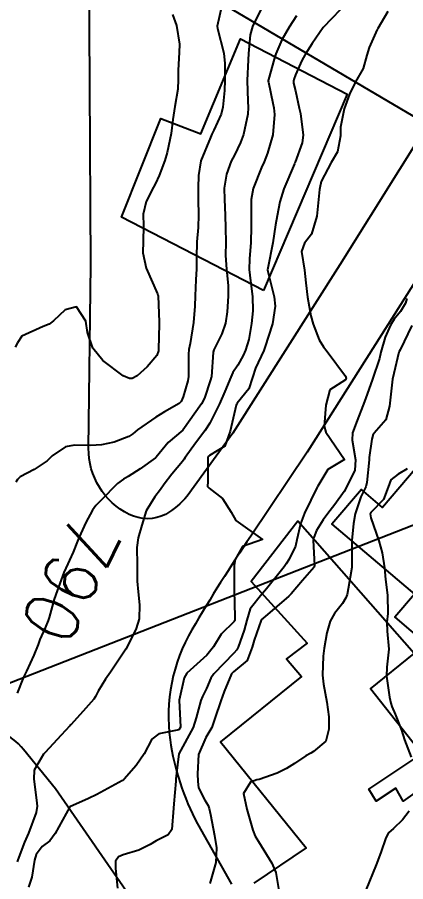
# Model space of a CAD drawing. Header units: metres. Extents: x 318500 to 325275, y 7408834 to 7428799.
# Drawn here: x 321905.5 to 321934.2, y 7422454.3 to 7422518.4 of the extents above; entities that cross this region are included whole.
import ezdxf
from ezdxf.enums import TextEntityAlignment as Align

# ---------------------------------------------------------------- set-up
doc = ezdxf.new("R2010")
doc.units = ezdxf.units.M
doc.header["$MEASUREMENT"] = 0
doc.layers.add('_TEXTO_CONGELA', color=45, linetype='Continuous', plot=False)
for name, color, linetype in [('Cotas', 45, 'Continuous'), ('Curvas de Nivel 1m', 11, 'Continuous'), ('Curvas de Nivel 5m', 15, 'Continuous'), ('Edificações', 30, 'Continuous'), ('Vias Primárias', 230, 'Continuous')]:
    doc.layers.add(name, color=color, linetype=linetype)
doc.styles.add('Style-STANDARD', font='STANDARD.shx')

msp = doc.modelspace()

# ---------------------------------------------------------------- linework, layer by layer
at = {"layer": '_TEXTO_CONGELA'}
msp.add_line((321611.191, 7422354.047), (322059.095, 7422529.362), dxfattribs=at)
at = {"layer": 'Curvas de Nivel 1m', "flags": 128}
for points, elevation in [([(321930.035, 7422519.562), (321928.14, 7422517.59), (321927.313, 7422516.407), (321926.796, 7422515.603), (321926.562, 7422515.147), (321926.087, 7422514.09), (321925.952, 7422513.742), (321925.929, 7422513.612), (321925.941, 7422513.474), (321926.073, 7422512.893), (321926.364, 7422511.607), (321926.446, 7422511.215), (321926.659, 7422509.604), (321926.583, 7422509.043), (321926.049, 7422507.61), (321926.033, 7422507.576), (321925.999, 7422507.486), (321925.209, 7422505.622), (321924.92, 7422504.671), (321924.715, 7422503.629), (321924.611, 7422502.959), (321924.405, 7422501.633), (321924.022, 7422499.759), (321924.007, 7422499.638), (321924.034, 7422499.501), (321924.501, 7422497.631), (321924.565, 7422496.924), (321924.378, 7422495.632), (321923.822, 7422493.856), (321923.732, 7422493.641), (321923.113, 7422492.338), (321922.887, 7422491.649), (321922.631, 7422490.798), (321921.761, 7422489.728), (321921.733, 7422489.688), (321921.721, 7422489.661), (321921.693, 7422489.595), (321921.234, 7422487.668), (321920.837, 7422486.56), (321919.713, 7422485.866), (321919.615, 7422485.788), (321919.581, 7422485.692), (321919.588, 7422483.785), (321919.576, 7422483.692), (321919.554, 7422483.567), (321919.677, 7422483.431), (321920.678, 7422482.683), (321921.325, 7422481.665), (321921.651, 7422481.04), (321923.63, 7422479.64), (321922.162, 7422479.115), (321921.607, 7422478.151), (321921.539, 7422477.723), (321921.54, 7422477.661), (321921.545, 7422477.606), (321921.54, 7422475.661), (321921.541, 7422475.622), (321921.572, 7422475.112), (321921.594, 7422473.66), (321921.586, 7422473.623), (321921.549, 7422473.561), (321920.588, 7422472.621), (321920.007, 7422471.683), (321919.514, 7422471.057), (321918.04, 7422469.712), (321917.835, 7422469.375), (321917.47, 7422467.72), (321917.566, 7422465.718), (321917.438, 7422465.513), (321915.958, 7422465.212), (321915.431, 7422464.827), (321914.864, 7422463.748), (321914.277, 7422462.887), (321913.391, 7422461.856), (321913.345, 7422461.817), (321913.278, 7422461.772), (321911.374, 7422460.736), (321910.756, 7422460.419), (321909.36, 7422459.82), (321908.29, 7422457.836), (321907.886, 7422457.288), (321907.325, 7422456.864), (321906.884, 7422456.289), (321906.753, 7422455.858), (321906.567, 7422454.585), (321906.32, 7422453.864)], 788), ([(321920.617, 7422519.223), (321920.28, 7422517.689), (321920.298, 7422517.528), (321920.776, 7422515.683), (321920.857, 7422514.924), (321920.855, 7422513.682), (321920.831, 7422512.924), (321920.708, 7422511.684), (321920.576, 7422511.161), (321920.034, 7422509.983), (321919.932, 7422509.791), (321919.89, 7422509.692), (321919.781, 7422509.448), (321919.066, 7422507.704), (321918.891, 7422506.609), (321918.869, 7422505.707), (321918.868, 7422504.805), (321918.906, 7422503.706), (321918.875, 7422502.767), (321918.771, 7422501.707), (321918.746, 7422500.545), (321918.749, 7422499.707), (321918.7, 7422498.896), (321918.649, 7422497.708), (321918.624, 7422496.943), (321918.532, 7422495.71), (321918.279, 7422494.168), (321918.189, 7422493.714), (321918.157, 7422493.373), (321918.146, 7422491.715), (321918.097, 7422491.404), (321917.767, 7422490.208), (321917.623, 7422489.86), (321917.458, 7422489.723), (321916.382, 7422489.106), (321915.75, 7422488.699), (321914.387, 7422487.76), (321914.028, 7422487.473), (321913.732, 7422487.262), (321912.657, 7422486.855), (321911.723, 7422486.648), (321910.935, 7422486.595), (321909.722, 7422486.618), (321909.043, 7422486.508), (321908.059, 7422485.845), (321907.892, 7422485.663), (321907.704, 7422485.466), (321906.73, 7422484.829), (321905.686, 7422484.282), (321905.488, 7422484.077), (321905.37, 7422483.883)], 791), ([(321932.907, 7422518.768), (321932.183, 7422517.53), (321932.167, 7422517.503), (321932.139, 7422517.44), (321931.541, 7422516.116), (321931.361, 7422515.541), (321931.088, 7422514.552), (321930.534, 7422513.553), (321930.071, 7422512.655), (321929.69, 7422511.566), (321929.408, 7422510.201), (321929.418, 7422509.569), (321929.201, 7422508.384), (321928.716, 7422507.579), (321927.986, 7422506.18), (321927.875, 7422505.697), (321927.862, 7422505.591), (321927.693, 7422503.854), (321927.66, 7422503.593), (321927.259, 7422502.268), (321926.754, 7422501.602), (321926.522, 7422500.995), (321926.737, 7422499.602), (321926.835, 7422498.652), (321926.961, 7422497.599), (321927.224, 7422496.221), (321927.38, 7422495.595), (321927.829, 7422494.444), (321928.159, 7422493.921), (321928.435, 7422493.581), (321929.793, 7422491.754), (321929.824, 7422491.559), (321929.819, 7422491.53), (321929.789, 7422491.478), (321928.626, 7422490.728), (321928.333, 7422489.581), (321928.206, 7422488.045), (321928.336, 7422487.581), (321929.71, 7422485.56), (321928.467, 7422484.81), (321927.723, 7422483.58), (321927.704, 7422483.555), (321927.679, 7422483.509), (321926.741, 7422481.594), (321926.446, 7422480.8), (321926.18, 7422479.602), (321926.076, 7422479.15), (321925.609, 7422478.186), (321925.383, 7422477.833), (321925.232, 7422477.616), (321923.922, 7422475.974), (321923.637, 7422475.639), (321923.579, 7422475.584), (321922.727, 7422474.483), (321922.486, 7422473.651), (321922.289, 7422472.902), (321921.833, 7422471.657), (321921.73, 7422471.446), (321921.516, 7422471.211), (321920.025, 7422469.682), (321919.821, 7422469.359), (321919.484, 7422468.593), (321919.186, 7422467.982), (321919.072, 7422467.696), (321918.733, 7422466.419), (321918.5, 7422465.704), (321917.448, 7422463.747), (321917.434, 7422463.72), (321917.417, 7422463.55), (321917.226, 7422461.888), (321917.21, 7422461.722), (321917.073, 7422460.023), (321917.055, 7422459.723), (321916.928, 7422458.142), (321916.64, 7422457.727), (321915.774, 7422457.295), (321915.329, 7422457.03), (321914.474, 7422456.601), (321913.317, 7422456.263), (321912.977, 7422456.113), (321912.763, 7422455.778), (321912.76, 7422455.234), (321912.892, 7422453.776)], 787), ([(321916.964, 7422518.554), (321917.28, 7422517.733), (321917.495, 7422516.354), (321917.471, 7422515.73), (321917.39, 7422514.431), (321917.403, 7422513.73), (321917.374, 7422513.032), (321917.15, 7422511.734), (321916.999, 7422510.782), (321916.884, 7422509.737), (321916.587, 7422508.32), (321916.4, 7422507.744), (321915.989, 7422506.608), (321915.713, 7422506.022), (321915.559, 7422505.754), (321915.023, 7422504.701), (321914.801, 7422503.761), (321914.824, 7422502.873), (321914.81, 7422501.761), (321914.777, 7422500.896), (321915.018, 7422499.759), (321915.872, 7422497.852), (321915.898, 7422497.74), (321915.901, 7422497.708), (321915.993, 7422495.738), (321915.99, 7422495.587), (321915.939, 7422493.739), (321915.931, 7422493.626), (321915.813, 7422493.267), (321915.108, 7422492.443), (321914.365, 7422491.761), (321913.98, 7422491.574), (321913.787, 7422491.568), (321913.32, 7422491.777), (321911.807, 7422492.901), (321911.073, 7422493.807), (321910.671, 7422494.972), (321910.564, 7422495.813), (321909.856, 7422496.871), (321909.014, 7422496.671), (321908.168, 7422495.845), (321907.838, 7422495.606), (321907.401, 7422495.422), (321905.828, 7422494.696), (321905.487, 7422494.22), (321905.315, 7422493.885)], 792), ([(321926.149, 7422518.463), (321925.619, 7422517.618), (321925.069, 7422516.683), (321924.614, 7422515.632), (321924.492, 7422515.246), (321924.081, 7422513.729), (321924.064, 7422513.656), (321924.062, 7422513.64), (321924.064, 7422513.624), (321924.079, 7422513.541), (321924.403, 7422511.975), (321924.473, 7422511.634), (321924.535, 7422511.151), (321924.409, 7422509.634), (321924.01, 7422508.281), (321923.753, 7422507.644), (321923.57, 7422507.221), (321922.938, 7422505.656), (321922.793, 7422504.832), (321922.789, 7422503.657), (321922.789, 7422502.806), (321922.784, 7422501.657), (321922.685, 7422500.435), (321922.644, 7422499.659), (321922.739, 7422498.806), (321922.906, 7422497.654), (321922.911, 7422496.597), (321922.833, 7422495.655), (321922.62, 7422494.45), (321922.386, 7422493.662), (321922.214, 7422493.264), (321921.803, 7422492.559), (321921.452, 7422492.008), (321921.287, 7422491.668), (321920.841, 7422490.607), (321920.451, 7422489.68), (321919.746, 7422488.263), (321919.374, 7422487.695), (321918.669, 7422486.763), (321917.918, 7422485.717), (321917.837, 7422485.589), (321917.705, 7422485.404), (321916.933, 7422484.486), (321916.348, 7422483.733), (321916.082, 7422483.329), (321915.671, 7422482.795), (321915.014, 7422481.75), (321914.697, 7422480.701), (321914.433, 7422479.758), (321914.336, 7422479.042), (321914.357, 7422477.759), (321914.367, 7422476.538), (321914.44, 7422475.757), (321914.528, 7422474.793), (321914.494, 7422473.756), (321914.276, 7422473.022), (321913.668, 7422471.768), (321913.517, 7422471.502), (321912.39, 7422469.787), (321912.018, 7422469.266), (321911.479, 7422468.386), (321911.279, 7422467.996), (321911.15, 7422467.803), (321910.368, 7422466.9), (321909.441, 7422465.886), (321909.406, 7422465.855), (321909.378, 7422465.821), (321908.731, 7422465.129), (321907.542, 7422463.848), (321907.483, 7422463.786), (321907.418, 7422463.715), (321906.733, 7422462.527), (321906.709, 7422461.86), (321906.908, 7422460.316), (321906.951, 7422459.856), (321906.877, 7422459.379), (321906.315, 7422457.865), (321906.017, 7422457.182), (321905.519, 7422455.877), (321905.463, 7422455.722)], 789), ([(321934.333, 7422497.503), (321934.226, 7422497.144), (321933.855, 7422496.527), (321933.389, 7422495.972), (321933.125, 7422495.517), (321932.722, 7422494.63), (321932.409, 7422493.524), (321932.295, 7422493.042), (321931.79, 7422491.53), (321931.253, 7422490.052), (321931.075, 7422489.54), (321930.656, 7422488.454), (321930.298, 7422487.552), (321930.276, 7422487.008), (321930.533, 7422485.548), (321930.471, 7422484.776), (321929.893, 7422483.557), (321929.676, 7422483.192), (321929.001, 7422482.232), (321928.48, 7422481.572), (321928.136, 7422481.092), (321927.641, 7422480.304), (321927.427, 7422479.789), (321927.399, 7422479.583), (321927.491, 7422477.693), (321927.46, 7422477.582), (321926.596, 7422476.601), (321925.749, 7422475.607), (321925.577, 7422475.43), (321923.996, 7422474.073), (321923.551, 7422473.678), (321923.534, 7422473.657), (321923.527, 7422473.64), (321923.009, 7422472.164), (321922.877, 7422471.646), (321922.51, 7422470.65), (321921.502, 7422469.817), (321921.351, 7422469.662), (321920.794, 7422468.357), (321920.541, 7422467.674), (321920.12, 7422466.35), (321919.874, 7422465.684), (321919.433, 7422464.95), (321918.91, 7422463.698), (321918.832, 7422462.265), (321918.845, 7422461.698), (321918.906, 7422461.218), (321919.376, 7422460.31), (321919.606, 7422459.92), (321919.691, 7422459.685), (321919.795, 7422459.252), (321920.086, 7422457.679), (321920.23, 7422456.772), (321920.194, 7422455.677), (321919.743, 7422454.132)], 786), ([(321934.339, 7422484.862), (321933.695, 7422484.483), (321933.142, 7422484.061), (321932.937, 7422483.517), (321932.595, 7422482.596), (321931.661, 7422481.639), (321931.621, 7422481.531), (321931.656, 7422481.244), (321932.249, 7422479.524), (321932.489, 7422478.649), (321932.67, 7422477.519), (321932.75, 7422476.677), (321932.891, 7422475.51), (321932.92, 7422474.149), (321932.851, 7422473.51), (321932.874, 7422472.841), (321932.981, 7422471.508), (321932.857, 7422470.163), (321932.821, 7422469.51), (321933.036, 7422467.948), (321933.141, 7422467.505), (321933.221, 7422467.257), (321933.462, 7422466.692), (321933.936, 7422465.495), (321934.151, 7422464.781), (321934.637, 7422463.488)], 784), ([(321934.493, 7422459.489), (321934.014, 7422458.839), (321933.35, 7422458.199), (321932.978, 7422457.873), (321932.772, 7422457.509), (321932.406, 7422456.431), (321932.055, 7422455.519), (321931.291, 7422453.632)], 784)]:
    msp.add_lwpolyline(points, dxfattribs=dict(at, elevation=elevation))
at = {"layer": 'Curvas de Nivel 5m', "flags": 128}
for points, elevation in [([(321923.588, 7422519.082), (321922.902, 7422517.659), (321922.731, 7422517.061), (321922.609, 7422515.663), (321922.575, 7422515.191), (321922.513, 7422513.663), (321922.543, 7422512.141), (321922.574, 7422511.662), (321922.558, 7422511.157), (321922.242, 7422509.667), (321922.021, 7422509.077), (321921.555, 7422508.126), (321921.323, 7422507.677), (321920.963, 7422506.707), (321920.81, 7422505.682), (321920.813, 7422504.836), (321920.861, 7422503.681), (321920.904, 7422502.712), (321920.919, 7422501.68), (321920.909, 7422500.681), (321920.965, 7422499.679), (321921.091, 7422498.469), (321921.095, 7422497.678), (321921.014, 7422496.517), (321920.901, 7422495.679), (321920.636, 7422494.877), (321920.039, 7422493.688), (321919.991, 7422493.514), (321919.854, 7422491.689), (321919.844, 7422491.635), (321919.787, 7422491.462), (321919.34, 7422490.123), (321919.128, 7422489.699), (321917.74, 7422487.742), (321916.64, 7422486.817), (321915.752, 7422485.74), (321915.733, 7422485.716), (321915.709, 7422485.693), (321914.582, 7422484.871), (321913.688, 7422484.305), (321913.346, 7422484.114), (321912.893, 7422483.782), (321911.667, 7422482.533), (321911.304, 7422482.163), (321911.04, 7422481.806), (321910.558, 7422480.9), (321910.064, 7422479.816), (321909.938, 7422479.504), (321909.613, 7422478.688), (321909.339, 7422478.089), (321909.217, 7422477.826), (321908.937, 7422477.173), (321908.424, 7422475.837), (321908.212, 7422475.198), (321907.834, 7422473.846), (321907.765, 7422473.628), (321907.538, 7422473.073), (321907.158, 7422472.223), (321907.019, 7422471.858), (321906.711, 7422471.061), (321906.16, 7422469.87), (321905.942, 7422469.424), (321905.475, 7422468.237)], 790), ([(321934.696, 7422495.497), (321933.822, 7422493.691), (321933.76, 7422493.572), (321933.738, 7422493.511), (321933.36, 7422491.951), (321933.276, 7422491.515), (321933.112, 7422490.175), (321933.034, 7422489.517), (321932.763, 7422488.507), (321931.918, 7422487.528), (321931.832, 7422487.435), (321931.733, 7422487.074), (321931.537, 7422485.709), (321931.527, 7422485.533), (321931.369, 7422483.85), (321931.279, 7422483.536), (321930.925, 7422482.793), (321930.499, 7422481.547), (321930.377, 7422480.821), (321930.264, 7422479.55), (321930.262, 7422478.908), (321930.261, 7422477.55), (321929.992, 7422475.962), (321929.901, 7422475.555), (321929.818, 7422475.315), (321929.57, 7422474.894), (321928.972, 7422474.152), (321928.647, 7422473.569), (321928.413, 7422472.7), (321928.201, 7422471.573), (321928.12, 7422470.975), (321928.089, 7422469.574), (321928.159, 7422468.904), (321928.405, 7422467.571), (321928.545, 7422466.483), (321928.554, 7422465.569), (321928.338, 7422464.669), (321927.425, 7422463.908), (321927.208, 7422463.798), (321926.858, 7422463.588), (321926, 7422463.012), (321925.405, 7422462.642), (321924.713, 7422462.308), (321923.393, 7422461.849), (321923.23, 7422461.804), (321922.746, 7422461.646), (321922.227, 7422460.806), (321922.473, 7422459.649), (321922.91, 7422458.081), (321923.105, 7422457.642), (321923.334, 7422457.247), (321924.317, 7422455.625), (321924.613, 7422454.93), (321924.846, 7422453.617)], 785)]:
    msp.add_lwpolyline(points, dxfattribs=dict(at, elevation=elevation))
at = {"layer": 'Edificações'}
for points in [[(321918.614, 7422520.612), (321935.183, 7422510.805), (321940.878, 7422520.017), (321926.172, 7422528.45), (321929.17, 7422534.057), (321922.303, 7422537.827), (321919.401, 7422532.22), (321918.434, 7422532.8), (321915.822, 7422528.256), (321921.335, 7422524.873)], [(321923.721, 7422498.102), (321920.037, 7422500), (321913.188, 7422503.529), (321916.111, 7422510.848), (321919.063, 7422509.713), (321922.015, 7422516.749), (321929.897, 7422512.652)], [(321936.227, 7422486.351), (321932.534, 7422482.009), (321930.964, 7422483.343), (321928.78, 7422480.774), (321934.897, 7422475.572), (321933.444, 7422473.864), (321936.829, 7422470.985), (321937.97, 7422472.326), (321938.836, 7422471.589), (321945.134, 7422478.426)]]:
    msp.add_lwpolyline(points, close=True, dxfattribs=at)
msp.add_lwpolyline([(321947.854, 7422453.381), (321946.129, 7422455.863), (321944.335, 7422454.553), (321938.467, 7422462.772), (321940.399, 7422464.151), (321938.674, 7422466.634), (321936.287, 7422464.927), (321937.77, 7422462.9), (321934.052, 7422460.221), (321933.5, 7422461.186), (321932.052, 7422460.221), (321931.5, 7422461.117), (321935.432, 7422463.738), (321931.636, 7422468.567), (321934.874, 7422471.191), (321926.247, 7422480.99), (321922.798, 7422476.508), (321926.937, 7422471.957), (321925.417, 7422470.774), (321926.521, 7422469.464), (321920.519, 7422464.637), (321926.868, 7422456.765), (321923.005, 7422454.145)], dxfattribs=at)
at = {"layer": 'Vias Primárias'}
for points in [[(323715.644, 7420145.548, 0), (323709.04, 7420132.939)], [(323831.088, 7420001.787, 0), (323833.844, 7420008.443, 0.220888)], [(321986.746, 7422595.32, -0.227769), (321986.585, 7422593.233), (321973.084, 7422569.909), (321947.049, 7422528.291), (321929.369, 7422500), (321921.453, 7422487.512), (321918.05, 7422482.845, -0.078103), (321916.463, 7422481.49, -0.233595), (321913.772, 7422481.49, -0.288511), (321910.764, 7422486.395), (321910.924, 7422500), (321910.628, 7422553.007), (321909.838, 7422609.984, -0.346169), (321912.057, 7422612.887)], [(321978.363, 7422568.405), (321964.243, 7422545.115), (321951.075, 7422524.575), (321935.722, 7422500), (321926.952, 7422486.109), (321922.775, 7422479.891, 0.015339), (321918.41, 7422472.943, 0.168888), (321916.794, 7422464.788, 0.087356), (321918.814, 7422458.553), (321921.354, 7422454.078)], [(321877.909, 7422373.07), (321900.27, 7422362.928), (321912.177, 7422357.572, 0.105784), (321924.922, 7422354.83, 0.043237), (321937.432, 7422355.9), (321958.41, 7422360.07), (321970.185, 7422362.453, 0.487714), (321970.748, 7422363.58), (321951.067, 7422396.181), (321936.584, 7422418.633), (321920.16, 7422443.997), (321908.316, 7422461.152), (321905.95, 7422464.059, 0.236395), (321902.067, 7422465.809), (321887.19, 7422462.25), (321868.783, 7422457.859), (321860.541, 7422456.257), (321855.089, 7422455.368)]]:
    msp.add_lwpolyline(points, format="xyb", dxfattribs=at)

# ---------------------------------------------------------------- texts
at = {"layer": 'Cotas', "style": 'Style-STANDARD'}
msp.add_text('790', height=4, rotation=244.20365, dxfattribs=at).set_placement((321909.428, 7422476.635, 790), align=Align.MIDDLE_CENTER)

doc.saveas('drawing.dxf')
